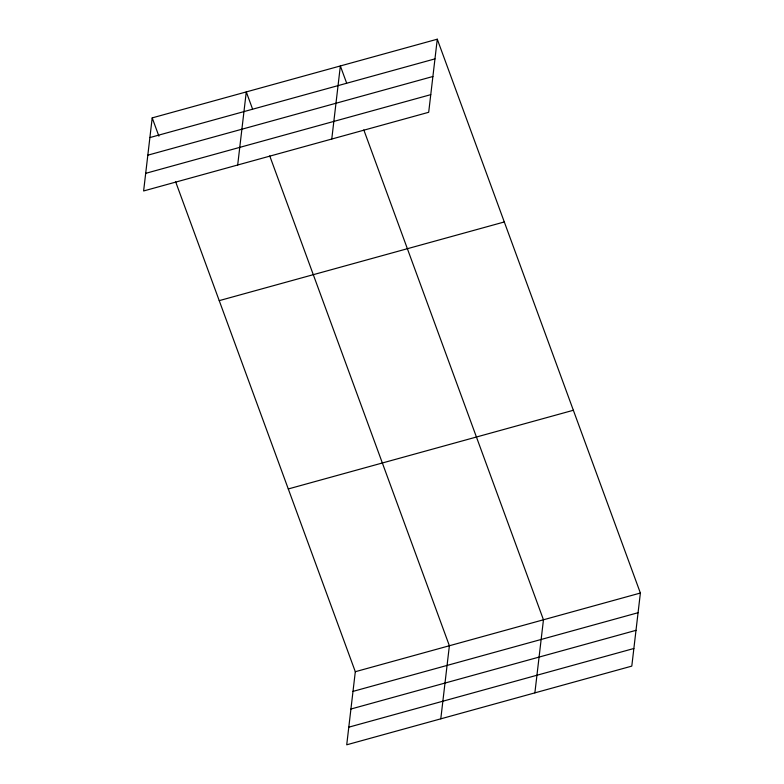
<?xml version="1.0" encoding="UTF-8"?>
<svg xmlns="http://www.w3.org/2000/svg" width="784" height="784" viewBox="0 0 784 784"><rect width="100%" height="100%" fill="white"/><g stroke="black" fill="none" stroke-linecap="round" stroke-linejoin="round"><path stroke-width="1.18" d="M152.204 117.884L143.619 190.963L428.691 112.288L437.276 39.2L152.204 117.884L158.907 136.161M237.689 165.003L246.274 91.914L252.566 109.054M331.769 139.033L340.354 65.954L346.636 83.084M175.665 181.849L355.309 671.712L346.724 744.8L631.796 666.116L640.381 593.037L437.276 39.2M440.794 718.83L449.379 645.751L269.735 155.889M534.874 692.87L543.459 619.781L363.815 129.919M149.891 137.563L434.963 58.878M147.823 155.183L432.895 76.499M145.687 173.342L430.759 94.658M219.226 300.644L504.308 221.96M288.287 488.951L573.359 410.267M355.309 671.712L640.381 593.037M352.996 691.39L638.068 612.716M350.928 709.02L636 630.336M348.792 727.18L633.864 648.495"/></g></svg>
